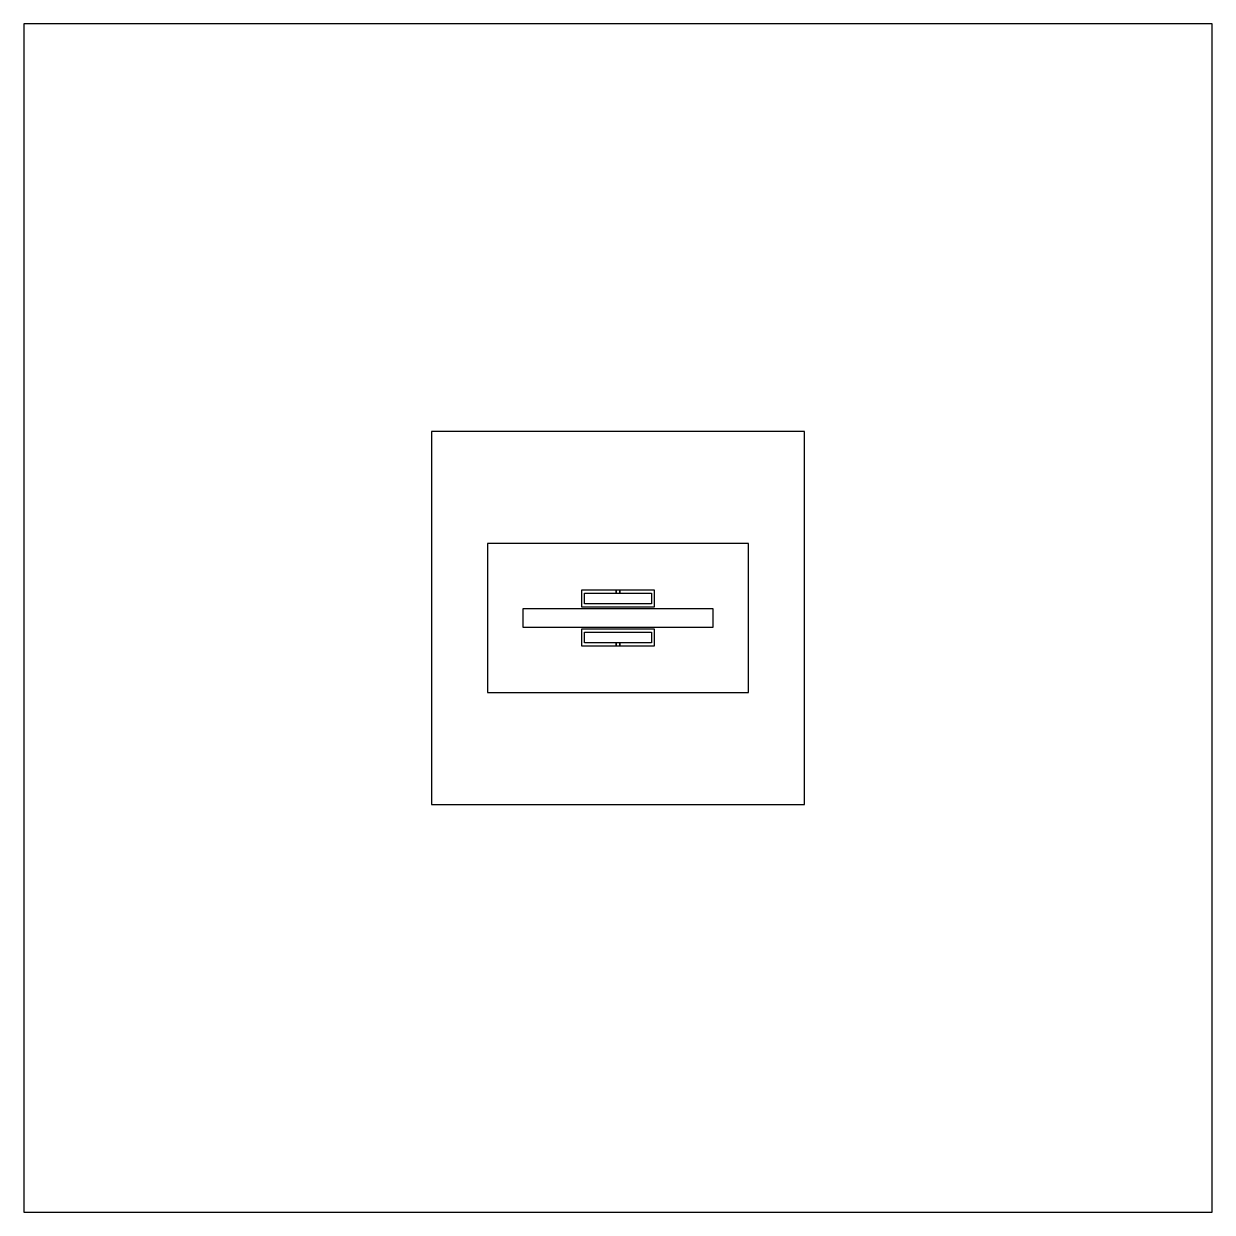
# Model space of a CAD drawing. Header units: centimetres. Extents: x -159 to 159, y -159 to 159.
import ezdxf

# ---------------------------------------------------------------- set-up
doc = ezdxf.new("R2010")
doc.units = ezdxf.units.CM
doc.layers.add('Layer_1', color=110, linetype='Continuous')
doc.layers.add('Substrate_Outline', color=90, linetype='Continuous')

msp = doc.modelspace()

# ---------------------------------------------------------------- linework, layer by layer
at = {"layer": 'Layer_1'}
for points in [[(-0.5, 6.7), (-0.5, 7.5), (-9.75, 7.5), (-9.75, 3), (9.75, 3), (9.75, 7.5), (0.5, 7.5), (0.5, 6.7), (8.95, 6.7), (8.95, 3.8), (-8.95, 3.8), (-8.95, 6.7), (-0.5, 6.7)], [(-0.5, 7.5), (-0.5, 6.7), (0.5, 6.7), (0.5, 7.5), (-0.5, 7.5)], [(-25.5, 2.5), (-25.5, -2.5), (25.5, -2.5), (25.5, 2.5), (-25.5, 2.5)], [(-0.5, -7.5), (-0.5, -6.7), (-8.95, -6.7), (-8.95, -3.8), (8.95, -3.8), (8.95, -6.7), (0.5, -6.7), (0.5, -7.5), (9.75, -7.5), (9.75, -3), (-9.75, -3), (-9.75, -7.5), (-0.5, -7.5)], [(-0.5, -6.7), (-0.5, -7.5), (0.5, -7.5), (0.5, -6.7), (-0.5, -6.7)]]:
    msp.add_lwpolyline(points, close=True, dxfattribs=at)
at = {"layer": 'Substrate_Outline'}
for points in [[(-159.29, 159.29), (-159.29, -159.29), (159.29, -159.29), (159.29, 159.29), (-159.29, 159.29)], [(-50, -50), (50, -50), (50, 50), (-50, 50), (-50, -50)], [(35, 20), (-35, 20), (-35, -20), (35, -20), (35, 20)]]:
    msp.add_lwpolyline(points, close=True, dxfattribs=at)

doc.saveas('drawing.dxf')
